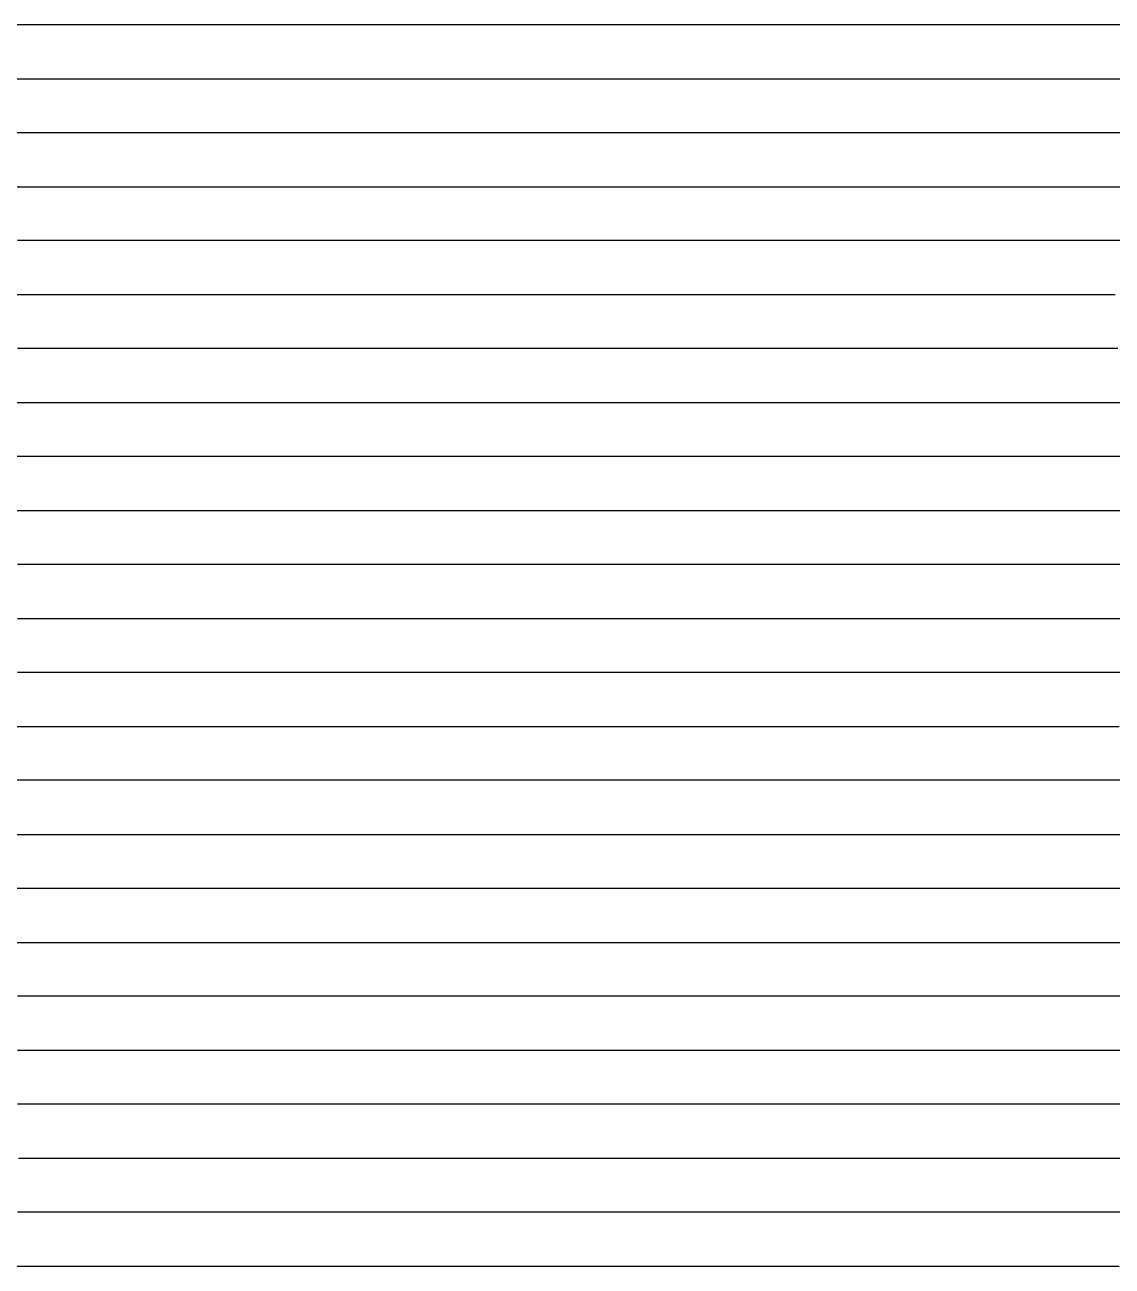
# Model space of a CAD drawing. Extents: x 20 to 170, y 60 to 234.
# Drawn here: x 76.25 to 95, y 191.2 to 212.6 of the extents above; entities that cross this region are included whole.
import ezdxf

# ---------------------------------------------------------------- set-up
doc = ezdxf.new("R2010")
doc.units = 0
doc.header["$LTSCALE"] = 0.000394
doc.layers.add('SPLINE', color=7, linetype='CONTINUOUS')

msp = doc.modelspace()

# ---------------------------------------------------------------- linework, layer by layer
at = {"layer": 'SPLINE', "color": 2}
for points in [[(95.491585, 212.602463, -10.403513), (94.619499, 212.602463, -11.148769), (94.269676, 212.602463, -11.483768), (93.572441, 212.602463, -12.282227), (93.397583, 212.602463, -12.539026), (92.568001, 212.602463, -13.985662), (92.438011, 212.602463, -14.151581), (92.350555, 212.602463, -14.27372), (92.3293, 212.602463, -14.27058), (91.728943, 212.602463, -13.384463), (91.617882, 212.602463, -13.199744), (91.36499, 212.602463, -12.864685), (91.128647, 212.602463, -12.676805), (90.67247, 212.602463, -12.557846), (90.093452, 212.602463, -12.604766), (89.734177, 212.602463, -12.708125), (89.384407, 212.602463, -12.661166), (89.036949, 212.602463, -12.745685), (88.817169, 212.602463, -12.842745), (88.772247, 212.602463, -12.751925), (88.547707, 212.602463, -12.354307), (88.337387, 212.602463, -12.119447), (88.077393, 212.602463, -11.966028), (87.815056, 212.602463, -11.956628), (87.101311, 212.602463, -12.131947), (86.942947, 212.602463, -12.191447), (86.805862, 212.602463, -12.304187), (86.593155, 212.602463, -12.539026), (86.496216, 212.602463, -12.657986), (86.396988, 212.602463, -12.811445), (85.96209, 212.602463, -12.423166), (85.54612, 212.602463, -12.203967), (85.094681, 212.602463, -12.056787), (85.078163, 212.602463, -12.041148), (84.990715, 212.602463, -11.931588), (84.711823, 212.602463, -11.665389), (84.435272, 212.602463, -11.530748), (83.910591, 212.602463, -11.380449), (83.605728, 212.602463, -11.333489), (83.32209, 212.602463, -11.38985), (83.199196, 212.602463, -11.45249), (82.754852, 212.602463, -11.649749), (82.428711, 212.602463, -11.743649), (82.232529, 212.602463, -11.843867), (82.057632, 212.602463, -12.034887), (82.003265, 212.602463, -12.125667), (81.932404, 212.602463, -12.297907), (81.774048, 212.602463, -12.830225), (81.360413, 212.602463, -13.544163), (81.336792, 212.602463, -13.569223), (80.989349, 212.602463, -13.800902), (80.814468, 212.602463, -14.051401), (80.639526, 212.602463, -14.40524), (80.478836, 212.602463, -14.793499), (80.457558, 212.602463, -14.793499), (79.963608, 212.602463, -14.643199), (79.613831, 212.602463, -14.571219), (79.266373, 212.602463, -14.571219), (78.569153, 212.602463, -14.38646), (78.294983, 212.602463, -14.41774), (78.023193, 212.602463, -14.43656), (77.477249, 212.602463, -14.35826), (77.172318, 212.602463, -14.32382), (76.822556, 212.602463, -14.39582), (76.6642, 212.602463, -14.48978), (76.538925, 212.602463, -14.586859), (76.082779, 212.602463, -14.586859)], [(75.775528, 211.673523, -13.368803), (77.172318, 211.673523, -13.365663), (77.418144, 211.673523, -13.400103), (77.907387, 211.673523, -13.500323), (78.174446, 211.673523, -13.594263), (78.569153, 211.673523, -13.553563), (79.015839, 211.673523, -13.597363), (79.462585, 211.673523, -13.753942), (79.483803, 211.673523, -13.716402), (79.724884, 211.673523, -12.977385), (79.828903, 211.673523, -12.704945), (80.117249, 211.673523, -12.016088), (80.3134, 211.673523, -11.731169), (80.856995, 211.673523, -11.28341), (80.88063, 211.673523, -11.258349), (81.010605, 211.673523, -11.03289), (81.185532, 211.673523, -10.763612), (81.376938, 211.673523, -10.594532), (81.927643, 211.673523, -10.237573), (82.057632, 211.673523, -10.168674), (82.537415, 211.673523, -10.134254), (82.842308, 211.673523, -10.221892), (83.185005, 211.673523, -10.146773), (83.508797, 211.673523, -10.171813), (83.768776, 211.673523, -10.275132), (84.050064, 211.673523, -10.491233), (84.695259, 211.673523, -10.675952), (84.969429, 211.673523, -10.819991), (85.241272, 211.673523, -11.104931), (85.26255, 211.673523, -11.111191), (85.368843, 211.673523, -10.823092), (85.54612, 211.673523, -10.434833), (85.801399, 211.673523, -10.005834), (85.929001, 211.673523, -9.861814), (86.266991, 211.673523, -9.733455), (86.477348, 211.673523, -9.770974), (87.181641, 211.673523, -10.002713), (87.495995, 211.673523, -10.212513), (87.807961, 211.673523, -10.657151), (87.850494, 211.673523, -10.738551), (88.337387, 211.673523, -10.769872), (88.675377, 211.673523, -10.920171), (88.845543, 211.673523, -11.076731), (89.013329, 211.673523, -11.33039), (89.036949, 211.673523, -11.31473), (89.384407, 211.673523, -10.898291), (89.734177, 211.673523, -10.751112), (90.084, 211.673523, -10.826232), (90.431442, 211.673523, -11.148769), (90.537766, 211.673523, -11.305289), (90.693748, 211.673523, -11.558928), (91.128647, 211.673523, -11.618448), (91.452446, 211.673523, -11.781268), (91.773895, 211.673523, -12.131947), (92.416725, 211.673523, -13.177824), (92.438011, 211.673523, -13.184084), (92.591667, 211.673523, -13.008705), (93.338509, 211.673523, -11.728008), (93.423553, 211.673523, -11.596549), (93.588982, 211.673523, -11.38985), (93.754501, 211.673523, -11.24581), (94.619499, 211.673523, -10.650871), (95.316696, 211.673523, -9.999614)], [(95.491585, 210.742386, -9.414056), (94.619499, 210.742386, -10.221892), (93.922264, 210.742386, -10.566352), (93.747414, 210.742386, -10.657151), (93.572441, 210.742386, -10.801171), (93.397583, 210.742386, -10.99215), (92.525436, 210.742386, -12.147627), (92.416725, 210.742386, -12.269767), (92.395447, 210.742386, -12.282227), (92.374191, 210.742386, -12.269767), (91.837654, 210.742386, -11.662269), (90.956123, 210.742386, -10.231293), (90.781204, 210.742386, -9.999614), (90.606323, 210.742386, -9.796075), (90.431442, 210.742386, -9.633234), (90.084, 210.742386, -9.448476), (89.734177, 210.742386, -9.401495), (89.452934, 210.742386, -9.461036), (89.171677, 210.742386, -9.614454), (88.892792, 210.742386, -9.893114), (88.750961, 210.742386, -10.102934), (88.611557, 210.742386, -10.365912), (88.592651, 210.742386, -10.390992), (88.337387, 210.742386, -9.896295), (87.989937, 210.742386, -9.241837), (87.640175, 210.742386, -8.903657), (87.46524, 210.742386, -8.806578), (86.846031, 210.742386, -8.599938), (86.685349, 210.742386, -8.499739), (86.430046, 210.742386, -8.355719), (85.917206, 210.742386, -8.20542), (85.54612, 210.742386, -8.149019), (85.236511, 210.742386, -8.19916), (84.924507, 210.742386, -8.405778), (84.770905, 210.742386, -8.637498), (84.730721, 210.742386, -8.725177), (84.302925, 210.742386, -9.855555), (84.15168, 210.742386, -9.698995), (83.877533, 210.742386, -9.511095), (83.742805, 210.742386, -9.457855), (83.038498, 210.742386, -9.257476), (82.754852, 210.742386, -9.091557), (82.516151, 210.742386, -9.022656), (82.275078, 210.742386, -8.963158), (81.807083, 210.742386, -8.913057), (81.582596, 210.742386, -8.956898), (81.374603, 210.742386, -9.053956), (79.963608, 210.742386, -10.121714), (79.571289, 210.742386, -10.315832), (79.266373, 210.742386, -10.585152), (79.091492, 210.742386, -10.97027), (78.91658, 210.742386, -11.508849), (78.569153, 210.742386, -12.492045), (78.458084, 210.742386, -12.789525), (78.436798, 210.742386, -12.823985), (78.337563, 210.742386, -12.855285), (77.744293, 210.742386, -12.730065), (77.262161, 210.742386, -12.730065), (77.172318, 210.742386, -12.689326), (76.822556, 210.742386, -12.611046), (76.475098, 210.742386, -12.607905), (75.775528, 210.742386, -12.567205)], [(75.775528, 209.811172, -11.793808), (76.373474, 209.811172, -11.915928), (76.758743, 209.811172, -11.966028), (76.780029, 209.811172, -11.928408), (76.8769, 209.811172, -11.668529), (77.172318, 209.811172, -11.104931), (77.455963, 209.811172, -10.819991), (78.039734, 209.811172, -10.381593), (78.183899, 209.811172, -9.999614), (78.311523, 209.811172, -9.730274), (78.569153, 209.811172, -9.461036), (78.91658, 209.811172, -9.307555), (79.266373, 209.811172, -9.279415), (79.375092, 209.811172, -9.288815), (79.483803, 209.811172, -9.232436), (79.505081, 209.811172, -9.210516), (79.734337, 209.811172, -8.878637), (79.963608, 209.811172, -8.643778), (80.3134, 209.811172, -8.346258), (80.660812, 209.811172, -8.127079), (81.360413, 209.811172, -8.076999), (82.754852, 209.811172, -8.421458), (83.192093, 209.811172, -8.656298), (83.213379, 209.811172, -8.675057), (83.593895, 209.811172, -8.318119), (83.608086, 209.811172, -8.299359), (83.879883, 209.811172, -7.657421), (84.15168, 209.811172, -7.359962), (84.499084, 209.811172, -7.203362), (84.848915, 209.811172, -7.172062), (85.503578, 209.811172, -7.297322), (86.593155, 209.811172, -7.622961), (86.942947, 209.811172, -7.82022), (87.640175, 209.811172, -8.27428), (87.911972, 209.811172, -8.499739), (88.049049, 209.811172, -8.687617), (88.186134, 209.811172, -8.947497), (88.424843, 209.811172, -9.533015), (88.6092, 209.811172, -9.226176), (88.76989, 209.811172, -9.038317), (89.091339, 209.811172, -8.812858), (89.412788, 209.811172, -8.715797), (89.734177, 209.811172, -8.675057), (90.431442, 209.811172, -8.809717), (90.781204, 209.811172, -9.122836), (91.662773, 209.811172, -10.162454), (91.762062, 209.811172, -10.297052), (92.395447, 209.811172, -11.31785), (92.416725, 209.811172, -11.34289), (92.525436, 209.811172, -11.21453), (92.875259, 209.811172, -10.898291), (93.572441, 209.811172, -10.334613), (93.922264, 209.811172, -10.102934), (94.619499, 209.811172, -9.708354), (94.794373, 209.811172, -9.579995), (95.316696, 209.811172, -9.241837)], [(96.013939, 208.882339, -8.722077), (94.966896, 208.882339, -9.191736), (94.619499, 208.882339, -9.382735), (93.922264, 208.882339, -9.698995), (92.525436, 208.882339, -10.509993), (92.395447, 208.882339, -10.434833), (92.371834, 208.882339, -10.416053), (91.750221, 208.882339, -9.652015), (91.615524, 208.882339, -9.498595), (91.440613, 208.882339, -9.323236), (90.606323, 208.882339, -8.574879), (90.431442, 208.882339, -8.468398), (89.734177, 208.882339, -8.352538), (89.124405, 208.882339, -8.437119), (89.036949, 208.882339, -8.421458), (88.68721, 208.882339, -8.418318), (88.337387, 208.882339, -8.537318), (88.186134, 208.882339, -8.637498), (88.164856, 208.882339, -8.618698), (87.85759, 208.882339, -8.246119), (87.552727, 208.882339, -8.039439), (86.942947, 208.882339, -7.663661), (86.571869, 208.882339, -7.500861), (85.796654, 208.882339, -7.003003), (85.54612, 208.882339, -6.902783), (84.456551, 208.882339, -6.542705), (84.15168, 208.882339, -6.473825), (83.452057, 208.882339, -6.517664), (83.10466, 208.882339, -6.736864), (82.719391, 208.882339, -7.096922), (82.471245, 208.882339, -7.394422), (82.187637, 208.882339, -7.96116), (82.166336, 208.882339, -7.9643), (81.965439, 208.882339, -7.8954), (81.185532, 208.882339, -7.610441), (81.010605, 208.882339, -7.538441), (80.660812, 208.882339, -7.441361), (79.963608, 208.882339, -7.510261), (79.684708, 208.882339, -7.613601), (79.40818, 208.882339, -7.8265), (78.850388, 208.882339, -8.609298), (78.829132, 208.882339, -8.634378), (78.569153, 208.882339, -8.587399), (77.869568, 208.882339, -8.653158), (77.694641, 208.882339, -8.740817), (77.522118, 208.882339, -8.875457), (77.155777, 208.882339, -9.172956), (76.910019, 208.882339, -9.426556), (76.650009, 208.882339, -9.868094), (76.46801, 208.882339, -10.275132), (76.125359, 208.882339, -11.161269)], [(75.929146, 207.951126, -9.733455), (76.475098, 207.951126, -8.537318), (76.822556, 207.951126, -8.195979), (77.172318, 207.951126, -8.055099), (77.406311, 207.951126, -8.02694), (77.640343, 207.951126, -8.00498), (78.110626, 207.951126, -8.067639), (78.569153, 207.951126, -7.478941), (78.91658, 207.951126, -7.194002), (79.266373, 207.951126, -7.006123), (79.604324, 207.951126, -6.962323), (79.963608, 207.951126, -7.043703), (80.660812, 207.951126, -6.993603), (81.010605, 207.951126, -7.053082), (81.360413, 207.951126, -7.278562), (81.530602, 207.951126, -7.488341), (81.556549, 207.951126, -7.522761), (81.57785, 207.951126, -7.491461), (81.870918, 207.951126, -6.702384), (82.019814, 207.951126, -6.364225), (82.166336, 207.951126, -6.163846), (82.461792, 207.951126, -5.941506), (82.754852, 207.951126, -5.841286), (83.452057, 207.951126, -5.844426), (83.627014, 207.951126, -5.869506), (84.63382, 207.951126, -6.151285), (84.79454, 207.951126, -6.210825), (84.955299, 207.951126, -6.301585), (85.115959, 207.951126, -6.439384), (85.437408, 207.951126, -6.827623), (85.458664, 207.951126, -6.840164), (85.687943, 207.951126, -6.918463), (85.829773, 207.951126, -6.977943), (86.701851, 207.951126, -7.541601), (86.942947, 207.951126, -7.666821), (87.58107, 207.951126, -8.055099), (87.687424, 207.951126, -8.13026), (87.793777, 207.951126, -8.189759), (87.815056, 207.951126, -8.183499), (88.337387, 207.951126, -7.84844), (89.036949, 207.951126, -7.770161), (89.384407, 207.951126, -7.84844), (89.734177, 207.951126, -8.076999), (90.01783, 207.951126, -8.340059), (90.585045, 207.951126, -8.455878), (91.128647, 207.951126, -8.675057), (91.457161, 207.951126, -8.894258), (91.64151, 207.951126, -9.025756), (92.208733, 207.951126, -9.511095), (92.367096, 207.951126, -9.567515), (92.525436, 207.951126, -9.645755), (92.917793, 207.951126, -9.868094), (92.939079, 207.951126, -9.864954), (93.922264, 207.951126, -9.288815), (94.269676, 207.951126, -9.216776), (94.794373, 207.951126, -9.176076), (95.05439, 207.951126, -9.060216)], [(95.099281, 207.019928, -9.013256), (94.510757, 207.019928, -8.953757), (93.922264, 207.019928, -9.019476), (93.681175, 207.019928, -9.125977), (93.442474, 207.019928, -9.254396), (93.378654, 207.019928, -9.229297), (93.196678, 207.019928, -9.094656), (92.972168, 207.019928, -8.969417), (92.525436, 207.019928, -8.803477), (91.128647, 207.019928, -8.499739), (90.452721, 207.019928, -8.524778), (89.909111, 207.019928, -7.90478), (89.734177, 207.019928, -7.716901), (89.559288, 207.019928, -7.591661), (89.384407, 207.019928, -7.510261), (89.036949, 207.019928, -7.441361), (88.337387, 207.019928, -7.507101), (87.836311, 207.019928, -7.67304), (87.815056, 207.019928, -7.67304), (87.623604, 207.019928, -7.632361), (87.269096, 207.019928, -7.482061), (86.942947, 207.019928, -7.447641), (86.505692, 207.019928, -7.560341), (86.422974, 207.019928, -7.563501), (85.999908, 207.019928, -7.410061), (85.877007, 207.019928, -7.253482), (85.198715, 207.019928, -6.423725), (84.848915, 207.019928, -6.179485), (84.522736, 207.019928, -6.082406), (84.15168, 207.019928, -5.809967), (83.976761, 207.019928, -5.694147), (83.80188, 207.019928, -5.612707), (83.627014, 207.019928, -5.572007), (82.754852, 207.019928, -5.427988), (82.057632, 207.019928, -5.402928), (81.707794, 207.019928, -5.478087), (81.360413, 207.019928, -5.684727), (81.053154, 207.019928, -6.082406), (80.748283, 207.019928, -6.890303), (80.727028, 207.019928, -6.934123), (80.346481, 207.019928, -6.448764), (79.963608, 207.019928, -6.264005), (79.266373, 207.019928, -6.245245), (78.91658, 207.019928, -6.345425), (78.741669, 207.019928, -6.464425), (78.507736, 207.019928, -6.655424), (78.193359, 207.019928, -6.771284), (77.895538, 207.019928, -7.009283), (77.65448, 207.019928, -7.297322), (77.302338, 207.019928, -7.525921), (76.822556, 207.019928, -7.566621), (76.475098, 207.019928, -7.610441), (76.300217, 207.019928, -7.666821), (76.125359, 207.019928, -7.74194)], [(75.428116, 206.088715, -7.422582), (76.321472, 206.088715, -7.068743), (76.593307, 206.088715, -7.021762), (76.867447, 206.088715, -6.996743), (76.888733, 206.088715, -6.987343), (77.522118, 206.088715, -6.217025), (77.869568, 206.088715, -5.944666), (78.21936, 206.088715, -5.831886), (78.569153, 206.088715, -5.806846), (79.091492, 206.088715, -5.863226), (79.353821, 206.088715, -5.985366), (79.613831, 206.088715, -6.217025), (79.637436, 206.088715, -6.229565), (79.963608, 206.088715, -6.238966), (79.98484, 206.088715, -6.204545), (80.157394, 206.088715, -5.809967), (80.329926, 206.088715, -5.572007), (80.672623, 206.088715, -5.305848), (81.360413, 206.088715, -5.168088), (82.754852, 206.088715, -5.236968), (83.627014, 206.088715, -5.343428), (83.80188, 206.088715, -5.381028), (84.15168, 206.088715, -5.565747), (84.499084, 206.088715, -5.828806), (84.848915, 206.088715, -6.154406), (85.241272, 206.088715, -6.655424), (85.742256, 206.088715, -7.410061), (85.76593, 206.088715, -7.432002), (86.205536, 206.088715, -7.090662), (86.354446, 206.088715, -6.993603), (86.942947, 206.088715, -6.871463), (87.498352, 206.088715, -6.934123), (87.777237, 206.088715, -7.084403), (88.077393, 206.088715, -7.363081), (88.337387, 206.088715, -7.240942), (89.036949, 206.088715, -7.181482), (89.384407, 206.088715, -7.240942), (89.734177, 206.088715, -7.438201), (89.880745, 206.088715, -7.591661), (90.32267, 206.088715, -8.13026), (91.10498, 206.088715, -8.045679), (91.478409, 206.088715, -7.92672), (91.828232, 206.088715, -7.92982), (92.858719, 206.088715, -8.102059), (93.18959, 206.088715, -8.249219), (93.522804, 206.088715, -8.534178), (93.856125, 206.088715, -8.790937), (93.87738, 206.088715, -8.794057), (93.922264, 206.088715, -8.784657), (94.619499, 206.088715, -8.734557), (95.316696, 206.088715, -8.790937)], [(95.316696, 205.159882, -8.759597), (94.579308, 205.159882, -8.728277), (94.269676, 205.159882, -8.565518), (93.572441, 205.159882, -7.8547), (93.222641, 205.159882, -7.544701), (92.875259, 205.159882, -7.394422), (92.175705, 205.159882, -7.278562), (91.828232, 205.159882, -7.247222), (91.478409, 205.159882, -7.275442), (91.128647, 205.159882, -7.353722), (90.235245, 205.159882, -7.7138), (90.213959, 205.159882, -7.701241), (89.734177, 205.159882, -7.294182), (89.384407, 205.159882, -7.131362), (89.036949, 205.159882, -7.103202), (88.337387, 205.159882, -7.131362), (88.14122, 205.159882, -7.194002), (88.119965, 205.159882, -7.187722), (87.826889, 205.159882, -6.884043), (87.531464, 205.159882, -6.743124), (86.942947, 205.159882, -6.674204), (86.593155, 205.159882, -6.714903), (86.245674, 205.159882, -6.837043), (85.89592, 205.159882, -7.062502), (85.437408, 205.159882, -7.366201), (85.41613, 205.159882, -7.353722), (85.257782, 205.159882, -7.159583), (85.179787, 205.159882, -7.037443), (84.310043, 205.159882, -5.731687), (84.15168, 205.159882, -5.556367), (83.976761, 205.159882, -5.424828), (83.80188, 205.159882, -5.327808), (83.452057, 205.159882, -5.196268), (82.754852, 205.159882, -5.045969), (81.360413, 205.159882, -5.011509), (80.660812, 205.159882, -4.986489), (79.963608, 205.159882, -5.042809), (79.646881, 205.159882, -5.196268), (79.330185, 205.159882, -5.506267), (79.308899, 205.159882, -5.506267), (79.266373, 205.159882, -5.493727), (78.569153, 205.159882, -5.490627), (78.273727, 205.159882, -5.559487), (78.153168, 205.159882, -5.565747), (77.869568, 205.159882, -5.478087), (77.522118, 205.159882, -5.478087), (77.172318, 205.159882, -5.593947), (76.822556, 205.159882, -5.869506), (76.037857, 205.159882, -6.821404)], [(76.016586, 204.228653, -6.016666), (76.650009, 204.228653, -5.271428), (76.822556, 204.228653, -5.117989), (77.172318, 204.228653, -4.933229), (77.869568, 204.228653, -4.870609), (78.21936, 204.228653, -4.933229), (78.569153, 204.228653, -5.161828), (79.018219, 204.228653, -4.973969), (79.105698, 204.228653, -4.948889), (79.275864, 204.228653, -4.908209), (79.963608, 204.228653, -4.83307), (80.651382, 204.228653, -4.79861), (80.821564, 204.228653, -4.81425), (80.99408, 204.228653, -4.842469), (81.336792, 204.228653, -4.961409), (81.360413, 204.228653, -4.961409), (82.057632, 204.228653, -4.68899), (82.754852, 204.228653, -4.707809), (82.929794, 204.228653, -4.76727), (83.10466, 204.228653, -4.861229), (83.279526, 204.228653, -4.983369), (83.452057, 204.228653, -5.117989), (83.80188, 204.228653, -5.431108), (84.15168, 204.228653, -5.847546), (84.366776, 204.228653, -6.176325), (85.06633, 204.228653, -7.538441), (85.089966, 204.228653, -7.529041), (85.591011, 204.228653, -7.194002), (86.087341, 204.228653, -6.714903), (86.245674, 204.228653, -6.589684), (86.418297, 204.228653, -6.502025), (86.593155, 204.228653, -6.451864), (86.942947, 204.228653, -6.420604), (87.543251, 204.228653, -6.489444), (87.841087, 204.228653, -6.652304), (88.14122, 204.228653, -7.006123), (88.164856, 204.228653, -7.003003), (88.337387, 204.228653, -6.934123), (89.036949, 204.228653, -6.877743), (89.384407, 204.228653, -6.937203), (89.734177, 204.228653, -7.121983), (90.01783, 204.228653, -7.375602), (90.039078, 204.228653, -7.391302), (91.128647, 204.228653, -6.974823), (92.525436, 204.228653, -6.837043), (92.875259, 204.228653, -6.852724), (93.222641, 204.228653, -6.952863), (93.572441, 204.228653, -7.259762), (94.402084, 204.228653, -8.167819), (94.536751, 204.228653, -8.333779), (94.881866, 204.228653, -8.809717), (94.90313, 204.228653, -8.812858), (95.316696, 204.228653, -8.800298)], [(95.165459, 203.29744, -9.063356), (94.678566, 203.29744, -8.080119), (94.543839, 203.29744, -7.84528), (94.387894, 203.29744, -7.657421), (94.23188, 203.29744, -7.497741), (93.922264, 203.29744, -7.253482), (93.572441, 203.29744, -7.043703), (93.222641, 203.29744, -6.862083), (92.525436, 203.29744, -6.837043), (92.175705, 203.29744, -6.837043), (91.478409, 203.29744, -6.887143), (91.128647, 203.29744, -6.934123), (90.996292, 203.29744, -6.971703), (90.52832, 203.29744, -7.140742), (90.327408, 203.29744, -7.181482), (90.060356, 203.29744, -7.244102), (90.039078, 203.29744, -7.240942), (89.734177, 203.29744, -6.943483), (89.384407, 203.29744, -6.774444), (89.036949, 203.29744, -6.727444), (88.337387, 203.29744, -6.771284), (88.098709, 203.29744, -6.868363), (88.077393, 203.29744, -6.837043), (87.793777, 203.29744, -6.555244), (87.510185, 203.29744, -6.445644), (86.942947, 203.29744, -6.417444), (86.593155, 203.29744, -6.430005), (86.245674, 203.29744, -6.533304), (85.54612, 203.29744, -7.172062), (85.19632, 203.29744, -7.525921), (85.035629, 203.29744, -7.629241), (85.014343, 203.29744, -7.622961), (84.409309, 203.29744, -6.805744), (84.383293, 203.29744, -6.768164), (84.239128, 203.29744, -6.470705), (84.085533, 203.29744, -6.179485), (83.378799, 203.29744, -4.989629), (83.066849, 203.29744, -4.73597), (82.754852, 203.29744, -4.67963), (81.360413, 203.29744, -4.69837), (81.114594, 203.29744, -4.72033), (80.377213, 203.29744, -4.75791), (79.963608, 203.29744, -4.59823), (79.266373, 203.29744, -4.57003), (78.91658, 203.29744, -4.65141), (78.569153, 203.29744, -4.867509), (78.436798, 203.29744, -5.002109), (78.41555, 203.29744, -4.986489), (77.793922, 203.29744, -4.851829), (76.976158, 203.29744, -4.83307), (76.475098, 203.29744, -4.83931), (76.125359, 203.29744, -4.942669)], [(76.125359, 202.368591, -4.67023), (76.300217, 202.368591, -4.60761), (76.475098, 202.368591, -4.57939), (77.172318, 202.368591, -4.59823), (77.389786, 202.368591, -4.66707), (77.630844, 202.368591, -4.81425), (77.864838, 202.368591, -4.56693), (78.098846, 202.368591, -4.43849), (78.569153, 202.368591, -4.379051), (79.963608, 202.368591, -4.47297), (80.289764, 202.368591, -4.56693), (80.618301, 202.368591, -4.71405), (80.660812, 202.368591, -4.707809), (80.835739, 202.368591, -4.65769), (81.010605, 202.368591, -4.62325), (81.360413, 202.368591, -4.60447), (82.754852, 202.368591, -4.68275), (83.10466, 202.368591, -4.82051), (83.452057, 202.368591, -5.205668), (84.293503, 202.368591, -6.902783), (84.369125, 202.368591, -7.062502), (84.532204, 202.368591, -7.291082), (84.915062, 202.368591, -7.80774), (84.93634, 202.368591, -7.81712), (85.222343, 202.368591, -7.651181), (85.54612, 202.368591, -7.328622), (86.245674, 202.368591, -6.664844), (86.593155, 202.368591, -6.542705), (86.942947, 202.368591, -6.520764), (87.640175, 202.368591, -6.605324), (88.011223, 202.368591, -6.887143), (88.032471, 202.368591, -6.890303), (88.337387, 202.368591, -6.755603), (89.036949, 202.368591, -6.721183), (89.384407, 202.368591, -6.755603), (89.734177, 202.368591, -6.927843), (90.039078, 202.368591, -7.222182), (90.060356, 202.368591, -7.225322), (91.128647, 202.368591, -7.009283), (92.175705, 202.368591, -6.843304), (92.525436, 202.368591, -6.837043), (93.038345, 202.368591, -6.855844), (93.572441, 202.368591, -7.103202), (93.922264, 202.368591, -7.131362), (94.094818, 202.368591, -7.187722), (94.269676, 202.368591, -7.275442), (94.619499, 202.368591, -7.635501), (95.316696, 202.368591, -9.179216)], [(95.316696, 201.437363, -9.172956), (94.619499, 201.437363, -7.597921), (94.269676, 201.437363, -7.237862), (93.922264, 201.437363, -7.109443), (93.310135, 201.437363, -7.096922), (92.700378, 201.437363, -7.247222), (92.525436, 201.437363, -7.172062), (91.828232, 201.437363, -7.034323), (91.128647, 201.437363, -7.062502), (90.639435, 201.437363, -7.143902), (90.147812, 201.437363, -7.262902), (89.734177, 201.437363, -6.893423), (89.384407, 201.437363, -6.708644), (89.036949, 201.437363, -6.624104), (88.337387, 201.437363, -6.705544), (87.902481, 201.437363, -6.974823), (87.644859, 201.437363, -6.802584), (87.410927, 201.437363, -6.733744), (86.942947, 201.437363, -6.699284), (86.593155, 201.437363, -6.727444), (86.245674, 201.437363, -6.858923), (85.264877, 201.437363, -7.767001), (84.796906, 201.437363, -8.01748), (84.347839, 201.437363, -7.544701), (84.326561, 201.437363, -7.510261), (83.605728, 201.437363, -5.928987), (83.32209, 201.437363, -5.402928), (83.180298, 201.437363, -5.255788), (83.038498, 201.437363, -5.146209), (82.754852, 201.437363, -4.977089), (82.057632, 201.437363, -4.64205), (81.360413, 201.437363, -4.60135), (80.748283, 201.437363, -4.61699), (80.660812, 201.437363, -4.58879), (79.963608, 201.437363, -4.447891), (78.807861, 201.437363, -4.372771), (78.569153, 201.437363, -4.363371), (78.120125, 201.437363, -4.385251), (77.805756, 201.437363, -4.501111), (77.567024, 201.437363, -4.72349), (77.548126, 201.437363, -4.72349), (77.172318, 201.437363, -4.57315), (76.475098, 201.437363, -4.56377), (76.125359, 201.437363, -4.63265)], [(76.099319, 200.506165, -4.911349), (76.420784, 200.506165, -4.848709), (77.063614, 200.506165, -4.83619), (77.0849, 200.506165, -4.82365), (77.522118, 200.506165, -4.400911), (77.869568, 200.506165, -4.100352), (78.21936, 200.506165, -3.950032), (78.569153, 200.506165, -3.918732), (79.157639, 200.506165, -3.990732), (79.450729, 200.506165, -4.169231), (79.767426, 200.506165, -4.447891), (79.963608, 200.506165, -4.457331), (80.769562, 200.506165, -4.65141), (81.360413, 200.506165, -4.63893), (82.057632, 200.506165, -4.71721), (82.407425, 200.506165, -4.989629), (82.754852, 200.506165, -5.490627), (83.409531, 200.506165, -6.849564), (83.941322, 200.506165, -7.240942), (83.964966, 200.506165, -7.253482), (84.15168, 200.506165, -7.278562), (84.695259, 200.506165, -7.309862), (84.969429, 200.506165, -7.388142), (85.241272, 200.506165, -7.475801), (85.591011, 200.506165, -7.432002), (85.612289, 200.506165, -7.425722), (86.111008, 200.506165, -7.018643), (86.276436, 200.506165, -6.902783), (86.609695, 200.506165, -6.790083), (86.942947, 200.506165, -6.758763), (87.685066, 200.506165, -6.884043), (87.706352, 200.506165, -6.877743), (88.023033, 200.506165, -6.483184), (88.179047, 200.506165, -6.367385), (88.337387, 200.506165, -6.295305), (89.036949, 200.506165, -6.235866), (89.384407, 200.506165, -6.298465), (89.547462, 200.506165, -6.373585), (89.734177, 200.506165, -6.517664), (90.476326, 200.506165, -7.341182), (90.495224, 200.506165, -7.344282), (90.970306, 200.506165, -7.128242), (91.128647, 200.506165, -7.087563), (91.828232, 200.506165, -7.062502), (92.175705, 200.506165, -7.087563), (92.525436, 200.506165, -7.244102), (92.766525, 200.506165, -7.460162), (92.910698, 200.506165, -7.391302), (93.054855, 200.506165, -7.344282), (93.343208, 200.506165, -7.303602), (93.922264, 200.506165, -7.331781), (94.269676, 200.506165, -7.472682), (94.444618, 200.506165, -7.626081), (94.619499, 200.506165, -7.87036), (95.120537, 200.506165, -8.919317)], [(95.229248, 199.577316, -8.985056), (94.465889, 199.577316, -8.174099), (94.269676, 199.577316, -7.9862), (93.922264, 199.577316, -7.79832), (93.217964, 199.577316, -7.7451), (93.19429, 199.577316, -7.732581), (92.858719, 199.577316, -7.488341), (92.525436, 199.577316, -7.281642), (92.175705, 199.577316, -7.140742), (91.128647, 199.577316, -7.140742), (90.977394, 199.577316, -7.172062), (90.665398, 199.577316, -6.718063), (90.51178, 199.577316, -6.586564), (90.355789, 199.577316, -6.489444), (89.734177, 199.577316, -6.301585), (89.384407, 199.577316, -6.232725), (88.337387, 199.577316, -6.232725), (87.640175, 199.577316, -6.552104), (87.531464, 199.577316, -6.614724), (86.942947, 199.577316, -6.570884), (86.593155, 199.577316, -6.602204), (86.418297, 199.577316, -6.642904), (85.742256, 199.577316, -6.862083), (85.198715, 199.577316, -6.855844), (84.848915, 199.577316, -6.868363), (84.15168, 199.577316, -6.974823), (83.638756, 199.577316, -7.040603), (83.199196, 199.577316, -6.821404), (82.754852, 199.577316, -6.044826), (82.407425, 199.577316, -5.459308), (82.232529, 199.577316, -5.277668), (82.057632, 199.577316, -5.155568), (81.882767, 199.577316, -5.077289), (81.360413, 199.577316, -4.886249), (80.793182, 199.577316, -4.742229), (80.204674, 199.577316, -4.742229), (79.613831, 199.577316, -4.216212), (79.266373, 199.577316, -3.981372), (78.569153, 199.577316, -3.918732), (77.172318, 199.577316, -4.018932), (76.959648, 199.577316, -4.131651), (76.74691, 199.577316, -4.335191), (76.321472, 199.577316, -4.905089), (76.300217, 199.577316, -4.923829), (75.775528, 199.577316, -4.905089)], [(75.995346, 198.646088, -5.105469), (76.593307, 198.646088, -4.319511), (76.883995, 198.646088, -4.028332), (77.172318, 198.646088, -3.912452), (77.869568, 198.646088, -3.884272), (78.569153, 198.646088, -3.943792), (79.266373, 198.646088, -4.112892), (79.613831, 198.646088, -4.39779), (80.00853, 198.646088, -4.858089), (80.029808, 198.646088, -4.873769), (80.360672, 198.646088, -4.854949), (80.693901, 198.646088, -4.858089), (81.027145, 198.646088, -4.905089), (81.360413, 198.646088, -5.089809), (81.596771, 198.646088, -5.308968), (81.714912, 198.646088, -5.459308), (82.32, 198.646088, -6.348565), (82.407425, 198.646088, -6.480064), (82.516151, 198.646088, -6.533304), (82.754852, 198.646088, -6.558344), (83.32209, 198.646088, -6.652304), (83.747528, 198.646088, -6.602204), (84.15168, 198.646088, -6.520764), (84.848915, 198.646088, -6.495724), (85.198715, 198.646088, -6.495724), (85.569756, 198.646088, -6.555244), (85.912453, 198.646088, -6.583404), (86.597893, 198.646088, -6.445644), (86.942947, 198.646088, -6.417444), (88.077393, 198.646088, -6.383025), (88.337387, 198.646088, -6.264005), (89.036949, 198.646088, -6.229565), (89.734177, 198.646088, -6.289105), (90.084, 198.646088, -6.351725), (90.431442, 198.646088, -6.430005), (91.173531, 198.646088, -7.009283), (91.303528, 198.646088, -7.137622), (91.327156, 198.646088, -7.140742), (91.925148, 198.646088, -7.137622), (92.225273, 198.646088, -7.190882), (92.525436, 198.646088, -7.353722), (92.6791, 198.646088, -7.441361), (93.300652, 198.646088, -7.591661), (93.454308, 198.646088, -7.698161), (93.922264, 198.646088, -8.080119), (94.619499, 198.646088, -8.609298), (94.966896, 198.646088, -8.837897), (95.141815, 198.646088, -8.928718)], [(95.316696, 197.71489, -9.003837), (94.90313, 197.71489, -8.740817), (94.520233, 197.71489, -8.28054), (94.402084, 197.71489, -8.149019), (94.160988, 197.71489, -7.94866), (94.040413, 197.71489, -7.86408), (93.397583, 197.71489, -7.444481), (93.222641, 197.71489, -7.347442), (92.875259, 197.71489, -7.266002), (92.525436, 197.71489, -7.256602), (92.230011, 197.71489, -7.275442), (91.936943, 197.71489, -7.347442), (91.915657, 197.71489, -7.341182), (91.546967, 197.71489, -6.971703), (91.128647, 197.71489, -6.677324), (90.431442, 197.71489, -6.439384), (89.734177, 197.71489, -6.364225), (89.275703, 197.71489, -6.389305), (88.795914, 197.71489, -6.580304), (88.566658, 197.71489, -6.455024), (88.337387, 197.71489, -6.373585), (87.640175, 197.71489, -6.267145), (87.290352, 197.71489, -6.238966), (86.942947, 197.71489, -6.217025), (86.593155, 197.71489, -6.235866), (86.179535, 197.71489, -6.317265), (85.54612, 197.71489, -6.104325), (84.652748, 197.71489, -6.079286), (84.15168, 197.71489, -5.997846), (83.80188, 197.71489, -6.066746), (83.168488, 197.71489, -6.285945), (83.147202, 197.71489, -6.289105), (82.754852, 197.71489, -6.229565), (82.078918, 197.71489, -6.223305), (82.057632, 197.71489, -6.210825), (81.707794, 197.71489, -5.781826), (81.360413, 197.71489, -5.421728), (81.010605, 197.71489, -5.230688), (80.660812, 197.71489, -5.155568), (80.00853, 197.71489, -5.218208), (79.505081, 197.71489, -5.252628), (79.483803, 197.71489, -5.240108), (79.025314, 197.71489, -4.59195), (78.796066, 197.71489, -4.297611), (78.569153, 197.71489, -4.094051), (78.21936, 197.71489, -3.915572), (77.869568, 197.71489, -3.881152), (77.172318, 197.71489, -3.915572), (76.81308, 197.71489, -4.125371), (76.699631, 197.71489, -4.250631), (76.451485, 197.71489, -4.57315), (76.10408, 197.71489, -4.68899)], [(76.099319, 196.783661, -4.61389), (76.420784, 196.783661, -4.54809), (77.0849, 196.783661, -4.43849), (77.172318, 196.783661, -4.39779), (77.522118, 196.783661, -4.300771), (77.869568, 196.783661, -4.300771), (78.21936, 196.783661, -4.400911), (78.569153, 196.783661, -4.64205), (78.718033, 196.783661, -4.82365), (79.048927, 196.783661, -5.268268), (79.070206, 196.783661, -5.280828), (79.516891, 196.783661, -5.246368), (79.963608, 196.783661, -5.262008), (80.660812, 196.783661, -5.340288), (81.010605, 196.783661, -5.427988), (81.360413, 196.783661, -5.537587), (81.816559, 196.783661, -5.741127), (82.754852, 196.783661, -5.722307), (83.059753, 196.783661, -5.731687), (83.452057, 196.783661, -5.609587), (84.15168, 196.783661, -5.474988), (84.848915, 196.783661, -5.575127), (85.503578, 196.783661, -5.866386), (87.236008, 196.783661, -5.969706), (87.531464, 196.783661, -6.032306), (87.678001, 196.783661, -6.094945), (88.119965, 196.783661, -6.310985), (88.337387, 196.783661, -6.267145), (88.68721, 196.783661, -6.220185), (89.036949, 196.783661, -6.229565), (89.384407, 196.783661, -6.298465), (90.192703, 196.783661, -6.586564), (91.128647, 196.783661, -6.718063), (91.331909, 196.783661, -6.786923), (91.532806, 196.783661, -6.905943), (91.958199, 196.783661, -7.322382), (92.525436, 196.783661, -7.253482), (93.222641, 196.783661, -7.328622), (94.210594, 196.783661, -7.96116), (94.432785, 196.783661, -8.067639), (94.945633, 196.783661, -8.408918), (95.316696, 196.783661, -8.386998)], [(95.316696, 195.854858, -8.27428), (94.8582, 195.854858, -8.217919), (93.922264, 195.854858, -7.8985), (93.222641, 195.854858, -7.7451), (93.158882, 195.854858, -7.735681), (92.700378, 195.854858, -7.616721), (92.525436, 195.854858, -7.529041), (91.948753, 195.854858, -7.278562), (91.369705, 195.854858, -7.137622), (91.128647, 195.854858, -6.962323), (90.781204, 195.854858, -6.758763), (90.431442, 195.854858, -6.580304), (90.213959, 195.854858, -6.498865), (89.559288, 195.854858, -6.101205), (89.384407, 195.854858, -6.029146), (89.036949, 195.854858, -5.969706), (88.249962, 195.854858, -5.966546), (86.942947, 195.854858, -5.640927), (85.54612, 195.854858, -5.387248), (82.754852, 195.854858, -5.337188), (81.360413, 195.854858, -5.390408), (80.989349, 195.854858, -5.431108), (80.597015, 195.854858, -5.543808), (80.280281, 195.854858, -5.362228), (79.963608, 195.854858, -5.255788), (79.266373, 195.854858, -5.243248), (78.91658, 195.854858, -5.321528), (78.569153, 195.854858, -5.578287), (78.458084, 195.854858, -5.697267), (78.436798, 195.854858, -5.684727), (78.120125, 195.854858, -5.196268), (77.805756, 195.854858, -4.83307), (77.489044, 195.854858, -4.65769), (77.172318, 195.854858, -4.58879), (76.475098, 195.854858, -4.60135), (76.125359, 195.854858, -4.67963)], [(76.125359, 194.92363, -5.052249), (76.475098, 194.92363, -4.936369), (77.172318, 194.92363, -4.961409), (77.439423, 194.92363, -5.071009), (77.57412, 194.92363, -5.161828), (77.706474, 194.92363, -5.287108), (78.240616, 194.92363, -6.013526), (78.261917, 194.92363, -6.026046), (78.741669, 194.92363, -5.656567), (78.91658, 194.92363, -5.546968), (79.091492, 194.92363, -5.490627), (79.266373, 194.92363, -5.459308), (79.613831, 194.92363, -5.440508), (79.963608, 194.92363, -5.478087), (80.400826, 194.92363, -5.572007), (80.89006, 194.92363, -5.431108), (81.360413, 194.92363, -5.377868), (82.754852, 194.92363, -5.324648), (83.452057, 194.92363, -5.359108), (83.80188, 194.92363, -5.359108), (83.976761, 194.92363, -5.324648), (84.15168, 194.92363, -5.305848), (84.848915, 194.92363, -5.255788), (85.89592, 194.92363, -5.211928), (86.245674, 194.92363, -5.211928), (86.942947, 194.92363, -5.355968), (87.290352, 194.92363, -5.440508), (87.989937, 194.92363, -5.587687), (88.337387, 194.92363, -5.634647), (89.734177, 194.92363, -6.054266), (90.431442, 194.92363, -6.367385), (90.956123, 194.92363, -6.498865), (91.128647, 194.92363, -6.548985), (92.525436, 194.92363, -7.121983), (93.135216, 194.92363, -7.644921), (93.158882, 194.92363, -7.651181), (93.730835, 194.92363, -7.6762), (93.922264, 194.92363, -7.701241), (94.094818, 194.92363, -7.74822), (94.966896, 194.92363, -8.095779), (95.316696, 194.92363, -8.271139)], [(95.316696, 193.992371, -8.105199), (94.728203, 193.992371, -7.83278), (94.139717, 193.992371, -7.572901), (93.222641, 193.992371, -7.121983), (92.350555, 193.992371, -6.567724), (91.390976, 193.992371, -6.060466), (90.431442, 193.992371, -5.625267), (90.084, 193.992371, -5.525067), (89.036949, 193.992371, -5.362228), (87.770142, 193.992371, -5.362228), (87.205284, 193.992371, -5.381028), (86.942947, 193.992371, -5.321528), (86.245674, 193.992371, -5.205668), (85.54612, 193.992371, -5.218208), (84.848915, 193.992371, -5.243248), (84.15168, 193.992371, -5.462408), (83.955482, 193.992371, -5.537587), (83.355179, 193.992371, -5.493727), (82.754852, 193.992371, -5.512527), (82.407425, 193.992371, -5.625267), (82.057632, 193.992371, -5.766147), (81.707794, 193.992371, -5.806846), (81.360413, 193.992371, -5.935246), (81.178436, 193.992371, -6.069886), (80.998817, 193.992371, -6.229565), (80.618301, 193.992371, -6.336045), (80.578094, 193.992371, -6.314145), (80.289764, 193.992371, -6.204545), (79.750916, 193.992371, -6.094945), (79.538177, 193.992371, -6.076166), (79.11277, 193.992371, -6.179485), (78.569153, 193.992371, -6.151285), (78.065727, 193.992371, -6.195146), (77.730103, 193.992371, -5.731687), (77.619064, 193.992371, -5.615867), (77.172318, 193.992371, -5.371608), (76.475098, 193.992371, -5.340288), (76.125359, 193.992371, -5.462408)], [(76.141884, 193.063522, -6.445644), (76.572021, 193.063522, -6.188865), (76.872208, 193.063522, -6.170085), (77.172318, 193.063522, -6.282825), (77.557571, 193.063522, -6.642904), (77.78212, 193.063522, -6.952863), (78.07756, 193.063522, -6.786923), (78.174446, 193.063522, -6.739964), (78.569153, 193.063522, -6.649164), (78.91658, 193.063522, -6.686724), (79.266373, 193.063522, -6.771284), (79.613831, 193.063522, -6.905943), (79.963608, 193.063522, -7.237862), (80.093597, 193.063522, -7.400661), (80.552094, 193.063522, -7.666821), (81.050797, 193.063522, -7.566621), (81.334389, 193.063522, -7.557221), (81.360413, 193.063522, -7.547861), (81.970207, 193.063522, -7.003003), (82.057632, 193.063522, -6.937203), (82.232529, 193.063522, -6.852724), (83.076286, 193.063522, -6.508285), (83.397736, 193.063522, -6.451864), (84.042969, 193.063522, -6.530144), (84.15168, 193.063522, -6.480064), (84.631493, 193.063522, -6.285945), (84.848915, 193.063522, -5.985366), (85.198715, 193.063522, -5.744247), (85.54612, 193.063522, -5.659687), (85.879372, 193.063522, -5.644027), (86.212624, 193.063522, -5.562647), (86.543518, 193.063522, -5.496847), (86.898026, 193.063522, -5.493727), (87.290352, 193.063522, -5.412348), (87.640175, 193.063522, -5.359108), (88.337387, 193.063522, -5.359108), (89.734177, 193.063522, -5.443668), (90.084, 193.063522, -5.500007), (90.431442, 193.063522, -5.587687), (91.128647, 193.063522, -5.897686), (91.958199, 193.063522, -6.314145), (92.875259, 193.063522, -6.458145), (93.222641, 193.063522, -6.570884), (94.094818, 193.063522, -6.962323), (94.269676, 193.063522, -7.059342), (95.141815, 193.063522, -7.594761)], [(95.316696, 192.132339, -7.67304), (93.922264, 192.132339, -6.849564), (93.222641, 192.132339, -6.536445), (92.875259, 192.132339, -6.448764), (91.260994, 192.132339, -6.185705), (91.128647, 192.132339, -6.138745), (90.431442, 192.132339, -5.991606), (90.084, 192.132339, -5.997846), (89.734177, 192.132339, -6.113705), (89.580544, 192.132339, -6.213905), (89.230751, 192.132339, -6.154406), (88.784081, 192.132339, -6.201385), (88.70137, 192.132339, -6.245245), (88.337387, 192.132339, -6.245245), (86.942947, 192.132339, -6.505125), (86.245674, 192.132339, -6.689884), (85.89592, 192.132339, -6.768164), (85.54612, 192.132339, -7.056222), (85.46579, 192.132339, -7.172062), (84.93634, 192.132339, -7.9862), (84.865433, 192.132339, -8.01126), (84.652748, 192.132339, -8.120859), (84.527466, 192.132339, -8.111419), (84.402214, 192.132339, -8.086379), (83.452057, 192.132339, -8.01748), (83.10466, 192.132339, -8.001841), (82.754852, 192.132339, -8.001841), (81.360413, 192.132339, -7.94866), (80.660812, 192.132339, -7.9674), (79.963608, 192.132339, -7.87664), (79.788727, 192.132339, -7.86408), (79.767426, 192.132339, -7.84844), (79.618515, 192.132339, -7.660581), (79.467255, 192.132339, -7.497741), (79.167107, 192.132339, -7.303602), (78.569153, 192.132339, -7.194002), (78.131897, 192.132339, -7.281642), (78.110626, 192.132339, -7.278562), (77.640343, 192.132339, -6.899683), (77.406311, 192.132339, -6.768164), (77.172318, 192.132339, -6.733744), (76.822556, 192.132339, -6.724303), (76.475098, 192.132339, -6.724303), (76.125359, 192.132339, -6.768164)], [(75.775528, 191.201218, -6.799463), (77.172318, 191.201218, -6.733744), (77.522118, 191.201218, -6.868363), (78.306831, 191.201218, -7.494621), (78.569153, 191.201218, -7.538441), (78.961494, 191.201218, -7.616721), (79.242752, 191.201218, -7.616721), (79.963608, 191.201218, -7.494621), (81.360413, 191.201218, -7.441361), (82.754852, 191.201218, -7.406941), (84.15168, 191.201218, -7.550961), (85.54612, 191.201218, -7.81712), (88.469727, 191.201218, -8.214779), (89.112602, 191.201218, -8.01126), (89.734177, 191.201218, -7.70752), (90.431442, 191.201218, -7.197162), (90.781204, 191.201218, -7.109443), (92.525436, 191.201218, -7.381882), (93.222641, 191.201218, -7.626081), (93.87738, 191.201218, -7.80774), (94.205849, 191.201218, -8.00498), (94.227142, 191.201218, -8.0144), (94.619499, 191.201218, -8.00498), (94.966896, 191.201218, -8.13026), (95.120537, 191.201218, -8.23358)]]:
    msp.add_polyline3d(points, dxfattribs=at)

doc.saveas('drawing.dxf')
